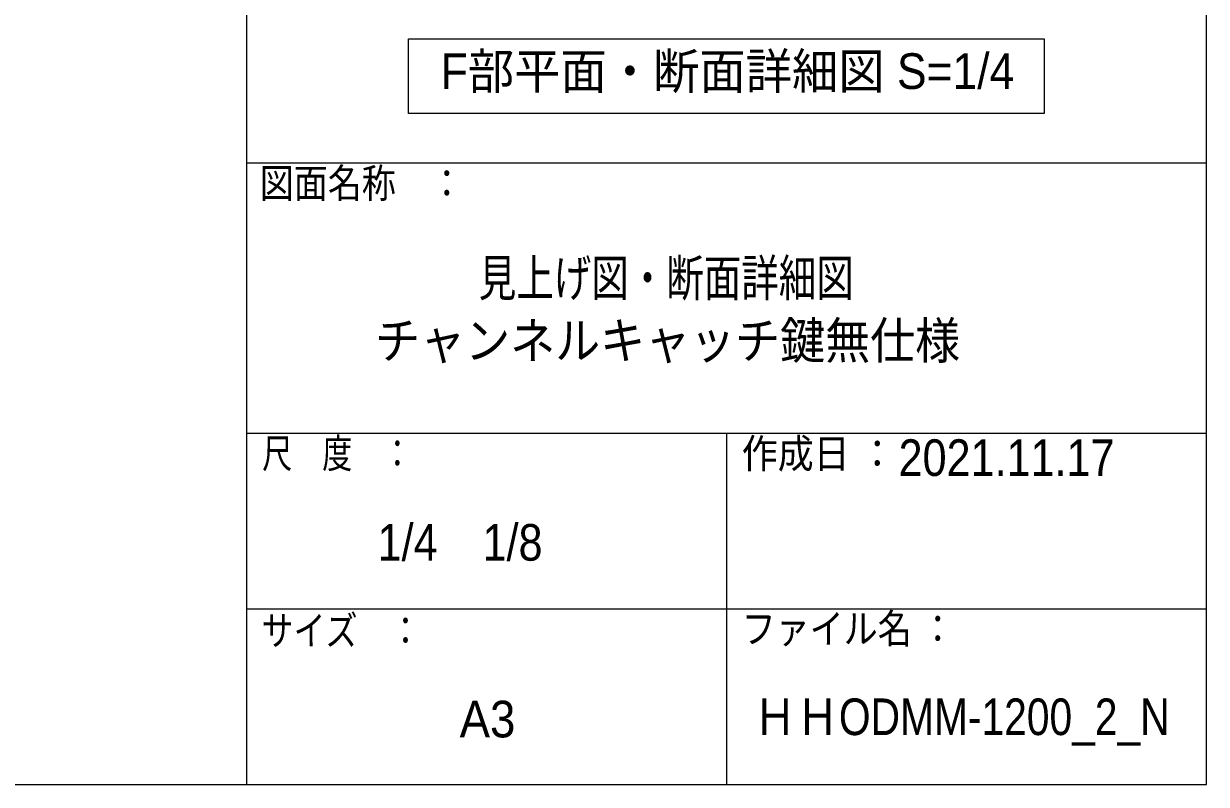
# Model space of a CAD drawing. Units: millimetres, scale not verified, with parts at other scales. Extents: x -1600 to 1600, y -1108 to 1108.
# Drawn here: x 900 to 1600, y -1108 to -658 of the extents above; entities that cross this region are included whole.
import ezdxf
from ezdxf.enums import TextEntityAlignment as Align

# ---------------------------------------------------------------- set-up
doc = ezdxf.new("R2010")
doc.units = ezdxf.units.MM
doc.header["$LTSCALE"] = 10
doc.layers.add('0-0_moji', color=2, linetype='Continuous')
doc.layers.add('0-1_zumenwaku', color=6, linetype='Continuous', lineweight=9)
doc.layers.add('1-4_1', color=3, linetype='Continuous', lineweight=9)
doc.styles.add('ＭＳ Ｐゴシック', font='')
doc.styles.get('ＭＳ Ｐゴシック').set_extended_font_data('MS PGothic')

msp = doc.modelspace()

# ---------------------------------------------------------------- linework, layer by layer
at = {"layer": '0-1_zumenwaku'}
for p, q in [((1032.01, 1107.73), (1032.01, -1108.27)), ((1032.01, -740.27), (1600.01, -740.27)), ((1032.01, -900.27), (1600.01, -900.27)), ((1316.01, -900.27), (1316.01, -1108.27)), ((1032.01, -1004.27), (1600.01, -1004.27))]:
    msp.add_line(p, q, dxfattribs=at)
msp.add_lwpolyline([(-1599.99, -1108.27), (1600.01, -1108.27), (1600.01, 1107.73), (-1599.99, 1107.73)], close=True, dxfattribs=at)
at = {"layer": '1-4_1'}
msp.add_lwpolyline([(1127.92, -666.85), (1504.11, -666.85), (1504.11, -710.92), (1127.92, -710.92)], close=True, dxfattribs=at)

# ---------------------------------------------------------------- texts
at = {"layer": '0-0_moji', "style": 'ＭＳ Ｐゴシック'}
for s, height, width, p in [('F部平面・断面詳細図 S=1/4', 21.15, 0.95, (1146.89, -702.81)), ('\u3000\u3000\u3000\u3000\u3000\u3000\u3000\u3000\u3000見上げ図・断面詳細図\u3000\u3000\u3000\u3000\u3000\u3000\u3000\u3000\u3000\u3000', 21.69, 0.75, (969.74, -825.71)), ('チャンネルキャッチ鍵無仕様', 21.69, 0.9, (1108.13, -862.79)), ('2021.11.17', 21.69, 0.9, (1417.87, -932.14)), ('1/4\u30001/8\u3000', 21.69, 0.9, (1109.54, -982.31)), ('A3', 21.69, 0.95, (1158.11, -1086.97)), ('ＨＨODMM-1200_2_N', 21.69, 0.85, (1332.26, -1085.6))]:
    msp.add_text(s, height=height, dxfattribs=dict(at, width=width)).set_placement(p, align=Align.BOTTOM_LEFT)
at = {"layer": '0-1_zumenwaku', "style": 'ＭＳ Ｐゴシック'}
for s, height, width, p in [('図面名称\u3000：', 17.35, 0.85, (1039.86, -766.14)), ('尺\u3000度\u3000：', 17.38, 0.75, (1041.24, -926.14)), ('作成日 ：', 17.35, 0.9, (1325.04, -926.22)), ('サイズ\u3000：', 17.35, 0.8, (1040.87, -1031.05)), ('ファイル名 ：', 17.35, 0.85, (1325.04, -1029.94))]:
    msp.add_text(s, height=height, dxfattribs=dict(at, width=width)).set_placement(p, align=Align.BOTTOM_LEFT)

doc.saveas('drawing.dxf')
